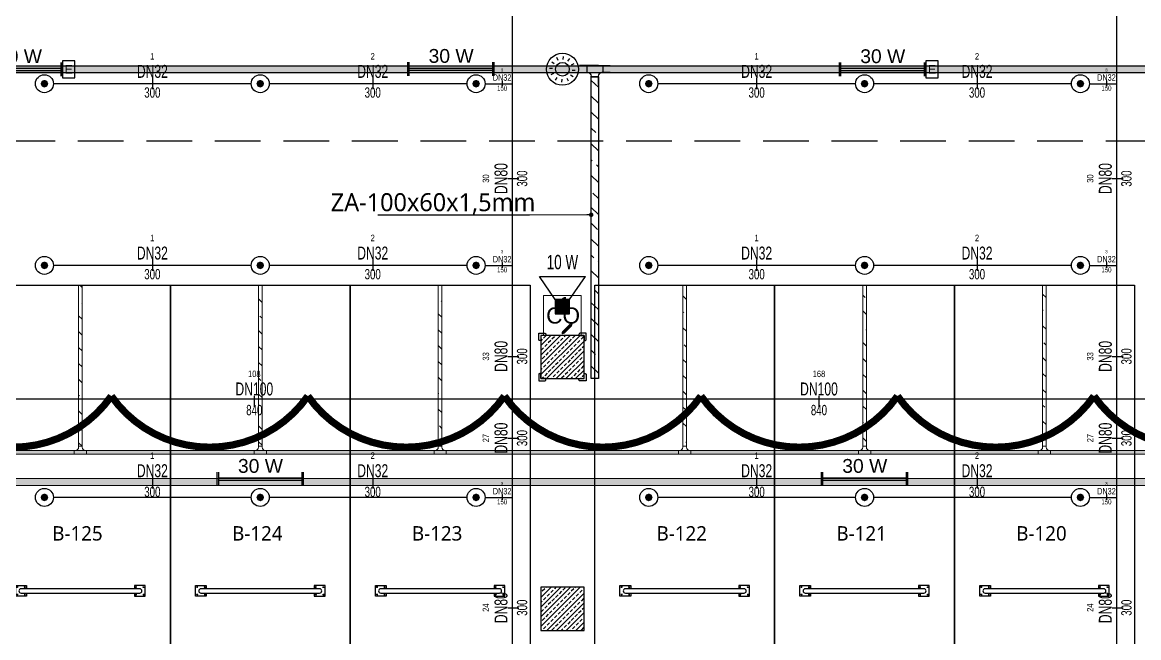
# Model space of a CAD drawing. Header units: millimetres. Extents: x -379292 to 1221486, y 92049 to 447512.
# Drawn here: x -157362 to -141845, y 244719 to 253271 of the extents above; entities that cross this region are included whole.
import ezdxf
from ezdxf import colors
from ezdxf.entities.mleader import LeaderData, LeaderLine
from ezdxf.enums import TextEntityAlignment as Align
from ezdxf.math import Vec2, Vec3

# ---------------------------------------------------------------- set-up
doc = ezdxf.new("R2010")
doc.units = ezdxf.units.MM
doc.linetypes.add('HIDDEN', pattern=[9.525, 6.35, -3.175])
for name, color, linetype in [('-M-YNGN-BORUID', 7, 'Continuous'), ('-M-YNGN-BORUUZUN', 7, 'Continuous'), ('-M-YNGN-BORUYUK', 7, 'Continuous'), ('-M-YNGN-SPR-YUK', 7, 'Continuous'), ('-M-YNGN-ZON2-CAP-', 7, 'Continuous'), ('-M-YNGN-ZON2-SPR-', 7, 'Continuous'), ('05_HATCH CONCRETE', 141, 'Continuous'), ('05_SYMBOL', 2, 'Continuous'), ('08_DEDECTOR FLASOR', 3, 'Continuous'), ('08_HORN', 4, 'Continuous'), ('08_LAMP', 4, 'Continuous'), ('08_LOUD SYSTEM', 4, 'Continuous'), ('202-A-Y-MahalAd', 141, 'Continuous'), ('E_CT_ZA', 6, 'Continuous'), ('EYazı', 7, 'Continuous')]:
    doc.layers.add(name, color=color, linetype=linetype)
doc.layers.add('-M-YNGN-SPR-CAPCIZGI', color=188, linetype='Continuous', plot=False)
for name, color, linetype, lineweight in [('-M-YNGN-ZON2', 4, 'SP', 30), ('08_DEDECTOR', 3, 'Continuous', 9), ('E_CT_AYDINLATMA', 3, 'Continuous', 9), ('E_CT_KIRMIZI', 1, 'Continuous', 9)]:
    doc.layers.add(name, color=color, linetype=linetype, lineweight=lineweight)
doc.styles.add('CIZGI', font='tahoma.ttf', dxfattribs={"width": 0.8, "oblique": 20})
doc.styles.add('HCAD', font='HCAD.SHX', dxfattribs={"width": 0.8, "height": 0.2})
doc.styles.add('PIPESIZE', font='hcad.shx', dxfattribs={"width": 0.8})
doc.styles.add('SPR-NOT', font='romans.shx')
doc.styles.get("Standard").update_dxf_attribs({"font": 'segoeuil.ttf'})
doc.styles.add('TR', font='tsimpali.shx', dxfattribs={"width": 0.7})
doc.styles.add('YAZI-2', font='arial.ttf', dxfattribs={"height": 2})
doc.styles.add('YAZI-3', font='arial.ttf', dxfattribs={"height": 3})
doc.linetypes.add('SP', pattern='A,2,-0.1,["SP",CIZGI,S=0.14,R=0.2,X=0,Y=-0.07],-0.255', length=2.355)
pattern_1 = [(225, (905000, -3e-07), (67.351921, -67.351921), []), (225, (904932.65, -3e-07), (67.351921, -67.351921), [47.625, -23.8125])]

# ---------------------------------------------------------------- blocks, each defined once
blk = doc.blocks.new('202_Vida')
at = {"color": 0, "linetype": 'ByBlock', "ltscale": 0.2}
for points in [[(1, 0), (-1, 0)], [(0, 1), (0, -1)]]:
    blk.add_lwpolyline(points, dxfattribs=at)
at = {"color": 0, "linetype": 'ByBlock'}
for radius in [0.42, 0.23, 0.155]:
    blk.add_circle((0, 0), radius, dxfattribs=at)
blk = doc.blocks.new('202_Stoper')
at = {"color": 0, "linetype": 'ByBlock'}
for points in [[(-750, -30), (-750, -75), (-900, -75), (-900, 75), (-750, 75), (-750, 30)], [(750, -30), (750, -75), (900, -75), (900, 75), (750, 75), (750, 30)]]:
    blk.add_lwpolyline(points, dxfattribs=at)
blk.add_lwpolyline([(825, -30, 1), (825, 30), (-825, 30, 1), (-825, -30)], format="xyb", close=True, dxfattribs=at)
at = {"color": 0, "linetype": 'ByBlock', "yscale": 10, "zscale": 10, "rotation": 180}
for p, xscale in [((-877, 53), -10), ((-772, 53), 10), ((772, 53), -10), ((877, 53), 10)]:
    blk.add_blockref('202_Vida', p, dxfattribs=dict(at, xscale=xscale))
at = {"color": 0, "linetype": 'ByBlock', "yscale": 10, "zscale": 10}
for p, xscale in [((-877, -52), 10), ((-772, -52), -10), ((772, -52), 10), ((877, -52), -10)]:
    blk.add_blockref('202_Vida', p, dxfattribs=dict(at, xscale=xscale))
blk = doc.blocks.new('202_Mahalblok')
at = {"color": 0, "linetype": 'ByBlock', "flags": 128}
blk.add_lwpolyline([(0, 0), (0, 5000), (2500, 5000), (2500, 0)], close=True, dxfattribs=at)
at = {"color": 252}
blk.add_blockref('202_Stoper', (1250, 750), dxfattribs=at)
at = {"color": 0, "linetype": 'ByBlock', "ltscale": 25}
blk.add_attdef('MAHALNO', text='', height=200, dxfattribs=at).set_placement((1209, 1390), align=Align.BOTTOM_CENTER)
blk = doc.blocks.new('bariyer')
at = {"color": 8, "ltscale": 25}
blk.add_lwpolyline([(0, -70), (15, -70, 0.414214), (30, -55), (30, 30), (-55, 30, 0.414214), (-70, 15), (-70, 0), (0, 0)], format="xyb", close=True, dxfattribs=at)
blk = doc.blocks.new('OtoParkBodrumKatMimari')
at = {"layer": '05_HATCH CONCRETE'}
h = blk.add_hatch(dxfattribs=at)
h.set_pattern_fill('ANSI33', color=8, scale=15, angle=180, style=0)
h.set_pattern_definition(pattern_1)
h.paths.add_polyline_path([(96800, 148100), (96200, 148100), (96200, 147500), (96800, 147500)])
h = blk.add_hatch(dxfattribs=at)
h.set_pattern_fill('ANSI33', color=8, scale=15, angle=180, style=0)
h.set_pattern_definition(pattern_1)
h.paths.add_polyline_path([(96800, 144600), (96200, 144600), (96200, 144000), (96800, 144000)])
at = {"color": 5}
for points in [[(96800, 148100), (96200, 148100), (96200, 147500), (96800, 147500)], [(96800, 144600), (96200, 144600), (96200, 144000), (96800, 144000)]]:
    blk.add_lwpolyline(points, close=True, dxfattribs=at)
at = {"layer": '05_SYMBOL', "color": 252, "linetype": 'HIDDEN', "ltscale": 100}
blk.add_lwpolyline([(17400, 138759, 0.414214), (19400, 136759), (128500, 136759, 0.414214), (130500, 138759), (130500, 148800, 0.414214), (128500, 150800), (19400, 150800, 0.414214), (17400, 148800), (17400, 138759)], format="xyb", dxfattribs=at)
at = {"layer": '05_SYMBOL', "color": 8, "xscale": -1}
blk.add_blockref('bariyer', (96200, 148100), dxfattribs=at)
at = {"layer": '05_SYMBOL', "color": 8}
blk.add_blockref('bariyer', (96800, 148100), dxfattribs=at)
at = {"layer": '05_SYMBOL', "color": 8, "rotation": 180}
blk.add_blockref('bariyer', (96200, 147500), dxfattribs=at)
at = {"layer": '05_SYMBOL', "color": 8, "xscale": -1, "rotation": 180}
blk.add_blockref('bariyer', (96800, 147500), dxfattribs=at)
at = {"layer": '202-A-Y-MahalAd', "color": 8, "ltscale": 25}
for p, values in [((88550, 143800), {'MAHALNO': 'B-125'}), ((91050, 143800), {'MAHALNO': 'B-124'}), ((93550, 143800), {'MAHALNO': 'B-123'}), ((96950, 143800), {'MAHALNO': 'B-122'}), ((99450, 143800), {'MAHALNO': 'B-121'}), ((101950, 143800), {'MAHALNO': 'B-120'})]:
    blk.add_blockref('202_Mahalblok', p, dxfattribs=at).add_auto_attribs(values)
blk = doc.blocks.new('SP-C-UP-12')
at = {"ltscale": 10}
blk.add_line((0, 0), (0, 0), dxfattribs=at)
at = {"color": 1, "linetype": 'Continuous'}
blk.add_circle((0, 0), 12.5, dxfattribs=at)
at = {"ltscale": 10}
for points in [[(-5.4, 0), (-3.8, 3.8), (-3.8, -3.8), (0, 5.4)], [(-3.8, -3.8), (0, 5.4), (0, -5.4), (3.8, 3.8)], [(0, -5.4), (3.8, 3.8), (3.8, -3.8), (5.4, 0)]]:
    blk.add_solid(points, dxfattribs=at)
at = {"layer": '-M-YNGN-SPR-YUK', "style": 'SPR-NOT', "width": 0.5, "flags": 9}
for tag, p in [('YUK', (0, 17.8)), ('CAP', (0, 14.4)), ('TIP', (0.2, 10.8))]:
    blk.add_attdef(tag, text='', height=2.5, dxfattribs=at).set_placement(p, align=Align.MIDDLE_CENTER)
blk = doc.blocks.new('SPRKL100')
at = {"layer": '-M-YNGN-SPR-CAPCIZGI'}
blk.add_line((0, 0.431), (0, -0.431), dxfattribs=at)
at = {"layer": '-M-YNGN-BORUID', "color": 0, "style": 'HCAD', "width": 0.8, "flags": 1}
blk.add_attdef('DIC', text='', height=0.4, dxfattribs=at).set_placement((0, -1.693), align=Align.CENTER)
at = {"layer": '-M-YNGN-BORUUZUN', "color": 0, "style": 'HCAD', "width": 0.7}
blk.add_attdef('BOY', text='', height=0.8, dxfattribs=at).set_placement((0, -1.08), align=Align.CENTER)
at = {"layer": '-M-YNGN-BORUYUK', "color": 6, "style": 'PIPESIZE', "width": 0.8}
blk.add_attdef('YUK', text='', height=0.5, dxfattribs=at).set_placement((0, 1.866), align=Align.CENTER)
at = {"color": 0, "style": 'PIPESIZE', "width": 0.7}
blk.add_attdef('CAP', text='', height=1, dxfattribs=at).set_placement((0, 0.45), align=Align.CENTER)
blk = doc.blocks.new('A$C69E5DB5D')
at = {"layer": '-M-YNGN-ZON2', "ltscale": 500}
for p, q in [((-4290.9, 3212.4), (-4290.9, -1882.6)), ((-3450.9, 3212.4), (-3450.9, -1882.6)), ((-4653.4, 769.9), (-4928.4, 769.9)), ((-4353.4, 769.9), (-4628.4, 769.9)), ((-4328.4, 769.9), (-4290.9, 769.9)), ((-3813.4, 769.9), (-4088.4, 769.9)), ((-3513.4, 769.9), (-3788.4, 769.9)), ((-3488.4, 769.9), (-3450.9, 769.9)), ((-4653.4, 517.4), (-4928.4, 517.4)), ((-4353.4, 517.4), (-4628.4, 517.4)), ((-4328.4, 517.4), (-4290.9, 517.4)), ((-3813.4, 517.4), (-4088.4, 517.4)), ((-3513.4, 517.4), (-3788.4, 517.4)), ((-3488.4, 517.4), (-3450.9, 517.4)), ((-5973.4, 332.1), (-396.1, 332.1)), ((-4653.4, 194.9), (-4928.4, 194.9)), ((-4353.4, 194.9), (-4628.4, 194.9)), ((-4328.4, 194.9), (-4290.9, 194.9)), ((-3813.4, 194.9), (-4088.4, 194.9)), ((-3513.4, 194.9), (-3788.4, 194.9)), ((-3488.4, 194.9), (-3450.9, 194.9))]:
    blk.add_line(p, q, dxfattribs=at)
at = {"layer": '-M-YNGN-ZON2-CAP-'}
for p, xscale, yscale, zscale, values in [((-4790.9, 769.9), 18, 18, 18, {'YUK': '1', 'CAP': 'DN32', 'BOY': '300'}), ((-4484.6, 769.9), 18, 18, 18, {'YUK': '2', 'CAP': 'DN32', 'BOY': '300'}), ((-3950.9, 769.9), 18, 18, 18, {'YUK': '1', 'CAP': 'DN32', 'BOY': '300'}), ((-3644.6, 769.9), 18, 18, 18, {'YUK': '2', 'CAP': 'DN32', 'BOY': '300'}), ((-4304.7, 769.9), 9, 9, 9, {'YUK': '3', 'CAP': 'DN32', 'BOY': '150'}), ((-3464.7, 769.9), 9, 9, 9, {'YUK': '3', 'CAP': 'DN32', 'BOY': '150'}), ((-4790.9, 517.4), 18, 18, 18, {'YUK': '1', 'CAP': 'DN32', 'BOY': '300'}), ((-4484.6, 517.4), 18, 18, 18, {'YUK': '2', 'CAP': 'DN32', 'BOY': '300'}), ((-3950.9, 517.4), 18, 18, 18, {'YUK': '1', 'CAP': 'DN32', 'BOY': '300'}), ((-3644.6, 517.4), 18, 18, 18, {'YUK': '2', 'CAP': 'DN32', 'BOY': '300'}), ((-4304.7, 517.4), 9, 9, 9, {'YUK': '3', 'CAP': 'DN32', 'BOY': '150'}), ((-3464.7, 517.4), 9, 9, 9, {'YUK': '3', 'CAP': 'DN32', 'BOY': '150'}), ((-4649.2, 328.5), 18.00000000000002, 18.00000000000002, 18.00000000000002, {'YUK': '108', 'CAP': 'DN100', 'BOY': '840'}), ((-3864.3, 328.5), 18.00000000000002, 18.00000000000002, 18.00000000000002, {'YUK': '168', 'CAP': 'DN100', 'BOY': '840'}), ((-4790.9, 214.9), 18, 18, 18, {'YUK': '1', 'CAP': 'DN32', 'BOY': '300'}), ((-4484.6, 214.9), 18, 18, 18, {'YUK': '2', 'CAP': 'DN32', 'BOY': '300'}), ((-3950.9, 214.9), 18, 18, 18, {'YUK': '1', 'CAP': 'DN32', 'BOY': '300'}), ((-3644.6, 214.9), 18, 18, 18, {'YUK': '2', 'CAP': 'DN32', 'BOY': '300'}), ((-4304.7, 194.9), 9, 9, 9, {'YUK': '3', 'CAP': 'DN32', 'BOY': '150'}), ((-3464.7, 194.9), 9, 9, 9, {'YUK': '3', 'CAP': 'DN32', 'BOY': '150'})]:
    blk.add_blockref('SPRKL100', p, dxfattribs=dict(at, xscale=xscale, yscale=yscale, zscale=zscale)).add_auto_attribs(values)
at = {"layer": '-M-YNGN-ZON2-CAP-', "xscale": 18.00000000000004, "yscale": 18.00000000000004, "zscale": 18.00000000000004, "rotation": 90}
for p, values in [((-4289.2, 638), {'YUK': '30', 'CAP': 'DN80', 'BOY': '300'}), ((-3449.2, 638), {'YUK': '30', 'CAP': 'DN80', 'BOY': '300'}), ((-4289.2, 390.9), {'YUK': '33', 'CAP': 'DN80', 'BOY': '300'}), ((-3449.2, 390.9), {'YUK': '33', 'CAP': 'DN80', 'BOY': '300'}), ((-4289.2, 277.3), {'YUK': '27', 'CAP': 'DN80', 'BOY': '300'}), ((-3449.2, 277.3), {'YUK': '27', 'CAP': 'DN80', 'BOY': '300'}), ((-4289.2, 41.6), {'YUK': '24', 'CAP': 'DN80', 'BOY': '300'}), ((-3449.2, 41.6), {'YUK': '24', 'CAP': 'DN80', 'BOY': '300'})]:
    blk.add_blockref('SPRKL100', p, dxfattribs=at).add_auto_attribs(values)
at = {"layer": '-M-YNGN-ZON2-SPR-'}
for p in [(-4940.9, 769.9), (-4640.9, 769.9), (-4340.9, 769.9), (-4100.9, 769.9), (-3800.9, 769.9), (-3500.9, 769.9), (-4940.9, 517.4), (-4640.9, 517.4), (-4340.9, 517.4), (-4100.9, 517.4), (-3800.9, 517.4), (-3500.9, 517.4), (-4940.9, 194.9), (-4640.9, 194.9), (-4340.9, 194.9), (-4100.9, 194.9), (-3800.9, 194.9), (-3500.9, 194.9)]:
    blk.add_blockref('SP-C-UP-12', p, dxfattribs=at)
blk = doc.blocks.new('*U624')
h = blk.add_hatch()
h.set_pattern_fill('ANSI33', color=0, scale=50, angle=1, style=0)
h.paths.add_polyline_path([(-7628, 100), (42662, 100), (42662, 0), (-7628, 0)])
at = {"color": 0}
blk.add_lwpolyline([(-7628, 100), (42662, 100), (42662, 0), (-7628, 0)], close=True, dxfattribs=at)
at = {"ltscale": 25, "flags": 1}
for tag, p in [('YUKSEKLIK', (-229, -149)), ('KALINLIK', (-229, -213))]:
    blk.add_attdef(tag, p, '', height=50, dxfattribs=at)
blk = doc.blocks.new('*U654')
h = blk.add_hatch()
h.set_pattern_fill('ANSI33', color=0, scale=50, angle=1, style=0)
h.paths.add_polyline_path([(-115024, 100), (-249, 100), (-249, 0), (-115024, 0)])
at = {"color": 0}
blk.add_lwpolyline([(-115024, 100), (-249, 100), (-249, 0), (-115024, 0)], close=True, dxfattribs=at)
at = {"ltscale": 25, "flags": 1}
for tag, p in [('YUKSEKLIK', (-229, -149)), ('KALINLIK', (-229, -213))]:
    blk.add_attdef(tag, p, '', height=50, dxfattribs=at)
blk = doc.blocks.new('*U682')
h = blk.add_hatch()
h.set_pattern_fill('ANSI33', color=0, scale=50, angle=1, style=0)
h.paths.add_polyline_path([(-14068, 100), (100307, 100), (100307, 0), (-14068, 0)])
at = {"color": 0}
blk.add_lwpolyline([(-14068, 100), (100307, 100), (100307, 0), (-14068, 0)], close=True, dxfattribs=at)
at = {"ltscale": 25, "flags": 1}
for tag, p in [('YUKSEKLIK', (-229, -149)), ('KALINLIK', (-229, -213))]:
    blk.add_attdef(tag, p, '', height=50, dxfattribs=at)
blk = doc.blocks.new('*U764')
h = blk.add_hatch()
h.set_pattern_fill('ANSI33', color=0, scale=50, angle=1, style=0)
h.paths.add_polyline_path([(-1851, 50), (56834, 50), (56834, 0), (-1851, 0)])
at = {"color": 0}
blk.add_lwpolyline([(-1851, 50), (56834, 50), (56834, 0), (-1851, 0)], close=True, dxfattribs=at)
at = {"ltscale": 25, "flags": 1}
for tag, p in [('YUKSEKLIK', (-229, -149)), ('KALINLIK', (-229, -213))]:
    blk.add_attdef(tag, p, '', height=50, dxfattribs=at)
blk = doc.blocks.new('*U860')
h = blk.add_hatch()
h.set_pattern_fill('ANSI33', color=0, scale=50, angle=1, style=0)
h.paths.add_polyline_path([(-4413, 100), (-220, 100), (-220, 0), (-4413, 0)])
at = {"color": 0}
blk.add_lwpolyline([(-4413, 100), (-220, 100), (-220, 0), (-4413, 0)], close=True, dxfattribs=at)
at = {"ltscale": 25, "flags": 1}
for tag, p in [('YUKSEKLIK', (-229, -149)), ('KALINLIK', (-229, -213))]:
    blk.add_attdef(tag, p, '', height=50, dxfattribs=at)
blk = doc.blocks.new('*U367')
at = {"color": 0}
for p, q in [((264, 264), (-164, 264)), ((-164, 164), (-50, 164)), ((-60, 264), (-60, 164)), ((0, 264), (264, 264)), ((264, 164), (150, 164)), ((160, 264), (160, 164)), ((0, 0), (0, 114)), ((0, 104), (100, 104)), ((100, 0), (100, 114))]:
    blk.add_line(p, q, dxfattribs=at)
for centre, start, end in [((-50, 114), 0, 90), ((150, 114), 90, 180)]:
    blk.add_arc(centre, 50, start, end, dxfattribs=at)
blk = doc.blocks.new('_DOT')
at = {"color": 0, "linetype": 'ByBlock'}
blk.add_line((-0.5, 0), (-1, 0), dxfattribs=at)
at = {"color": 0, "linetype": 'ByBlock', "const_width": 0.5}
blk.add_lwpolyline([(-0.25, 0, 1), (0.25, 0, 1)], format="xyb", close=True, dxfattribs=at)
blk = doc.blocks.new('40 W SIVA ÜSTÜ ETANJ LED 50')
at = {"layer": '08_LAMP'}
for p, q in [((-625, -100), (-625, 100)), ((-605, -100), (-605, 100)), ((-605, 15), (605, 15)), ((605, -100), (605, 100)), ((625, -100), (625, 100)), ((-605, -15), (605, -15))]:
    blk.add_line(p, q, dxfattribs=at)
at = {"layer": '08_LAMP', "color": 2, "style": 'YAZI-2'}
blk.add_text('30 W', height=200, dxfattribs=at).set_placement((0, 90), align=Align.CENTER)
blk = doc.blocks.new('40 W SIVA ÜSTÜ ETANJ LED 50--')
at = {"layer": '08_LAMP'}
for p, q in [((-625, -100), (-625, 100)), ((-605, -100), (-605, 100)), ((-605, 15), (605, 15)), ((605, -100), (605, 100)), ((625, -100), (625, 100)), ((-605, -15), (605, -15))]:
    blk.add_line(p, q, dxfattribs=at)
at = {"layer": '08_LAMP', "color": 2, "style": 'YAZI-2'}
blk.add_text('30 W', height=200, dxfattribs=at).set_placement((0, 90), align=Align.CENTER)
blk = doc.blocks.new('40 W SIVA ÜSTÜ ETANJ LED E 50')
at = {"layer": '08_LAMP'}
for p, q in [((-625, -100), (-625, 100)), ((-605, -100), (-605, 100)), ((-605, 15), (605, 15)), ((605, -100), (605, 100)), ((625, -100), (625, 100)), ((-605, -15), (605, -15))]:
    blk.add_line(p, q, dxfattribs=at)
blk.add_lwpolyline([(625, -125), (800, -125), (800, 125), (625, 125)], close=True, dxfattribs=at)
at = {"layer": '08_LAMP', "color": 2, "style": 'YAZI-2'}
blk.add_text('30 W', height=200, dxfattribs=at).set_placement((0, 90), align=Align.CENTER)
blk.add_text('E', height=125, dxfattribs=at).set_placement((713, 0), align=Align.MIDDLE)
blk = doc.blocks.new('CO 250')
at = {"layer": '08_DEDECTOR'}
for p, q in [((17, 243), (-84, 142)), ((45, 251), (-74, 132)), ((37, 223), (-64, 122)), ((45, 250), (45, 243)), ((114, -136), (-5, -255)), ((104, -126), (3, -227)), ((124, -146), (23, -247)), ((-5, -247), (-5, -255)), ((-5, -255), (3, -255))]:
    blk.add_line(p, q, dxfattribs=at)
at = {"layer": '08_DEDECTOR', "ltscale": 25}
blk.add_lwpolyline([(-262, 278), (-262, -278), (262, -278), (262, 278)], close=True, dxfattribs=at)
at = {"layer": '08_DEDECTOR'}
for centre, radius, start, end in [((37, 223), 27.7, 72.9688, 135), ((17, 243), 27.7, 315, 0), ((-55, 112), 41.6, 135, 180), ((-55, 112), 27.7, 135, 180), ((-55, 112), 13.9, 135, 180), ((95, -116), 13.9, 315, 350.4112), ((95, -116), 27.7, 315, 355.2224), ((95, -116), 41.6, 315, 356.817), ((23, -247), 27.7, 135, 180), ((3, -227), 27.7, 270, 315)]:
    blk.add_arc(centre, radius, start, end, dxfattribs=at)
at = {"layer": '08_DEDECTOR', "color": 3, "style": 'YAZI-3'}
blk.add_text('CO', height=225, dxfattribs=at).set_placement((-226, -113))
blk = doc.blocks.new('KORNA ORT TAVAN')
at = {"layer": '08_HORN', "color": 3}
for p, q in [((-60, 124), (-79, 162)), ((10, 137), (13, 179)), ((-137, 10), (-179, 13)), ((-114, 77), (-149, 101)), ((77, 114), (101, 149)), ((124, 60), (162, 79)), ((-124, -60), (-162, -79)), ((-77, -114), (-101, -149)), ((-10, -137), (-13, -179)), ((60, -124), (79, -162)), ((114, -77), (149, -101)), ((137, -10), (179, -13))]:
    blk.add_line(p, q, dxfattribs=at)
at = {"layer": '08_HORN', "color": 1}
for major_axis, start_param, end_param in [((0, 222), 4.712358, 10.995543), ((0, 95.8), -1.570763777940356, 4.712421529239229)]:
    blk.add_ellipse((0, 0), major_axis=major_axis, ratio=1, start_param=start_param, end_param=end_param, dxfattribs=at)
blk = doc.blocks.new('15 W HORN 100_HARİCİ TİP')
at = {"layer": '08_LOUD SYSTEM'}
h = blk.add_hatch(dxfattribs=at)
h.set_pattern_fill('ANSI31', color=2, scale=4.8)
h.set_pattern_definition([(45, (-341645.439, -380325.335), (-10.77630735, 10.77630735), [])])
h.paths.add_polyline_path([(-100, 0), (100, 0), (100, 200), (-100, 200)])
at = {"layer": '08_LOUD SYSTEM', "ltscale": 2}
for p, q in [((-320, 520), (320, 520)), ((-100, 200), (-320, 520)), ((100, 200), (320, 520))]:
    blk.add_line(p, q, dxfattribs=at)
at = {"layer": '08_LOUD SYSTEM'}
blk.add_lwpolyline([(100, 0), (100, 200), (-100, 200), (-100, 0)], close=True, dxfattribs=at)
at = {"layer": '08_LOUD SYSTEM', "color": 2, "ltscale": 2, "style": 'TR', "width": 0.7}
blk.add_text('10 W', height=200, dxfattribs=at).set_placement((0, 620), align=Align.CENTER)
blk = doc.blocks.new('*U545')
h = blk.add_hatch()
h.set_pattern_fill('ANSI33', color=0, scale=50, angle=1, style=0)
h.paths.add_polyline_path([(-2601, 50), (-361, 50), (-361, 0), (-2601, 0)])
at = {"color": 0}
blk.add_lwpolyline([(-2601, 50), (-361, 50), (-361, 0), (-2601, 0)], close=True, dxfattribs=at)
at = {"ltscale": 25, "flags": 1}
for tag, p in [('YUKSEKLIK', (-229, -149)), ('KALINLIK', (-229, -213))]:
    blk.add_attdef(tag, p, '', height=50, dxfattribs=at)
blk = doc.blocks.new('*U127')
at = {"color": 0}
for p, q in [((214, 214), (-164, 214)), ((-164, 164), (-50, 164)), ((-60, 214), (-60, 164)), ((0, 214), (214, 214)), ((214, 164), (100, 164)), ((110, 214), (110, 164)), ((0, 0), (0, 114)), ((0, 104), (50, 104)), ((50, 0), (50, 114))]:
    blk.add_line(p, q, dxfattribs=at)
for centre, start, end in [((-50, 114), 0, 90), ((100, 114), 90, 180)]:
    blk.add_arc(centre, 50, start, end, dxfattribs=at)

msp = doc.modelspace()

# ---------------------------------------------------------------- block references
at = {"color": 8}
msp.add_blockref('OtoParkBodrumKatMimari', (-246354.8, 100818.8), dxfattribs=at)

# ---------------------------------------------------------------- next in the draw order: linework, layer by layer
at = {"color": 30, "const_width": 100}
msp.add_lwpolyline([(-139733.7, 248077.1, -0.5205671), (-142465.6, 248077.1, -0.5205671), (-145197.5, 248077.1, -0.5205671), (-147929.3, 248077.1, -0.5205671), (-150661.2, 248077.1, -0.5205671), (-153393.1, 248077.1, -0.5205671), (-156125, 248077.1, -0.5205671), (-158856.9, 248077.1, -0.5205671), (-161588.8, 248077.1, -0.5205671), (-164320.7, 248077.1, -0.5205671), (-167052.6, 248077.1, -0.5205671), (-169784.5, 248077.1, -0.5205671), (-172516.4, 248077.1, -0.5205671), (-175248.3, 248077.1, -0.5205671)], format="xyb", dxfattribs=at)

# ---------------------------------------------------------------- next in the draw order: block references
at = {"layer": '-M-YNGN-ZON2', "ltscale": 25, "xscale": 10, "yscale": 10, "zscale": 10}
msp.add_blockref('A$C69E5DB5D', (-107645.9, 244719.5), dxfattribs=at)
at = {"layer": '08_DEDECTOR'}
msp.add_blockref('CO 250', (-149854.8, 249197.2), dxfattribs=at)
at = {"layer": '08_DEDECTOR FLASOR'}
msp.add_blockref('KORNA ORT TAVAN', (-149854.8, 252618.8), dxfattribs=at)
at = {"layer": '08_LAMP', "xscale": 0.96, "yscale": 0.96, "zscale": 0.96}
for name, p in [('40 W SIVA ÜSTÜ ETANJ LED E 50', (-157402.1, 252618)), ('40 W SIVA ÜSTÜ ETANJ LED 50--', (-151402.1, 252622.2)), ('40 W SIVA ÜSTÜ ETANJ LED E 50', (-145402.1, 252618)), ('40 W SIVA ÜSTÜ ETANJ LED 50', (-154052.1, 246923.7)), ('40 W SIVA ÜSTÜ ETANJ LED 50', (-145652.1, 246923.7))]:
    msp.add_blockref(name, p, dxfattribs=at)
at = {"layer": '08_LOUD SYSTEM'}
msp.add_blockref('15 W HORN 100_HARİCİ TİP', (-149854.8, 249218.8), dxfattribs=at)
at = {"layer": 'E_CT_AYDINLATMA'}
msp.add_blockref('*U682', (-215536.5, 252568.8), dxfattribs=at)
at = {"layer": 'E_CT_AYDINLATMA', "xscale": -1}
msp.add_blockref('*U624', (-129443.2, 246831.8), dxfattribs=at)
at = {"layer": 'E_CT_KIRMIZI', "color": 1}
for name, p, rotation in [('*U545', (-156579.8, 247017.5), 270), ('*U545', (-154079.8, 247017.5), 270), ('*U545', (-151579.8, 247017.5), 270), ('*U545', (-148179.8, 247017.5), 270), ('*U545', (-145679.8, 247017.5), 270), ('*U545', (-143179.8, 247017.5), 270), ('*U764', (-116880.6, 247318.6), 180)]:
    msp.add_blockref(name, p, dxfattribs=dict(at, rotation=rotation))
at = {"layer": 'E_CT_KIRMIZI', "color": 2, "rotation": 180}
for p in [(-156529.8, 247482.6), (-154029.8, 247482.6), (-151529.8, 247482.6), (-148129.8, 247482.6), (-145629.8, 247482.6), (-143129.8, 247482.6)]:
    msp.add_blockref('*U127', p, dxfattribs=at)
at = {"layer": 'E_CT_ZA', "color": 112}
for name, p, rotation in [('*U654', (-230054.1, 252668.8), 180), ('*U860', (-149354.8, 252731.9), 90)]:
    msp.add_blockref(name, p, dxfattribs=dict(at, rotation=rotation))
at = {"layer": 'E_CT_ZA', "color": 2, "xscale": -1}
msp.add_blockref('*U367', (-149354.8, 252408.2), dxfattribs=at)

# ---------------------------------------------------------------- next in the draw order: leaders
at = {"layer": 'EYazı', "color": 7}
ml = msp.add_multileader_mtext('Standard', dxfattribs=at)
ml.set_content('ZA-100x60x1,5mm', color=7)
ml.set_leader_properties(color=1)
ml.set_arrow_properties(name='DOT')
ml.build(insert=Vec2(0, 0))
ml.multileader.update_dxf_attribs({"text_left_attachment_type": 6, "text_right_attachment_type": 6, "dogleg_length": 50, "arrow_head_size": 62.5})
ctx = ml.context
ctx.base_point, ctx.char_height, ctx.arrow_head_size, ctx.landing_gap_size, ctx.plane_origin = Vec3(-153099.1, 250589.7), 250, 62.5, 25, Vec3(-150906.9, 250546)
ctx.left_attachment, ctx.right_attachment = 6, 6
notes = []
notes.append((ctx, [(0, (1, 1, 0), (-150312.1, 250589.7), (-1, 0), 62.5, [(0, [(-149454.8, 250596.4)], 0, [])])]))
ctx.mtext.insert, ctx.mtext.width, ctx.mtext.defined_height, ctx.mtext.line_spacing_style, ctx.mtext.flow_direction = Vec3(-153074.1, 250896.4), 2000, 439.9, 2, 5
for ctx, leaders in notes:
    for number, flags, end, landing, length, lines in leaders:
        leader = LeaderData()
        leader.index, (leader.has_last_leader_line, leader.has_dogleg_vector, leader.attachment_direction) = number, flags
        leader.last_leader_point, leader.dogleg_vector, leader.dogleg_length = Vec3(end), Vec3(landing), length
        for number, points, colour, breaks in lines:
            line = LeaderLine()
            line.index, line.vertices, line.color, line.breaks = number, Vec3.list(points), colors.encode_raw_color(colour), breaks
            leader.lines.append(line)
        ctx.leaders.append(leader)

doc.saveas('drawing.dxf')
